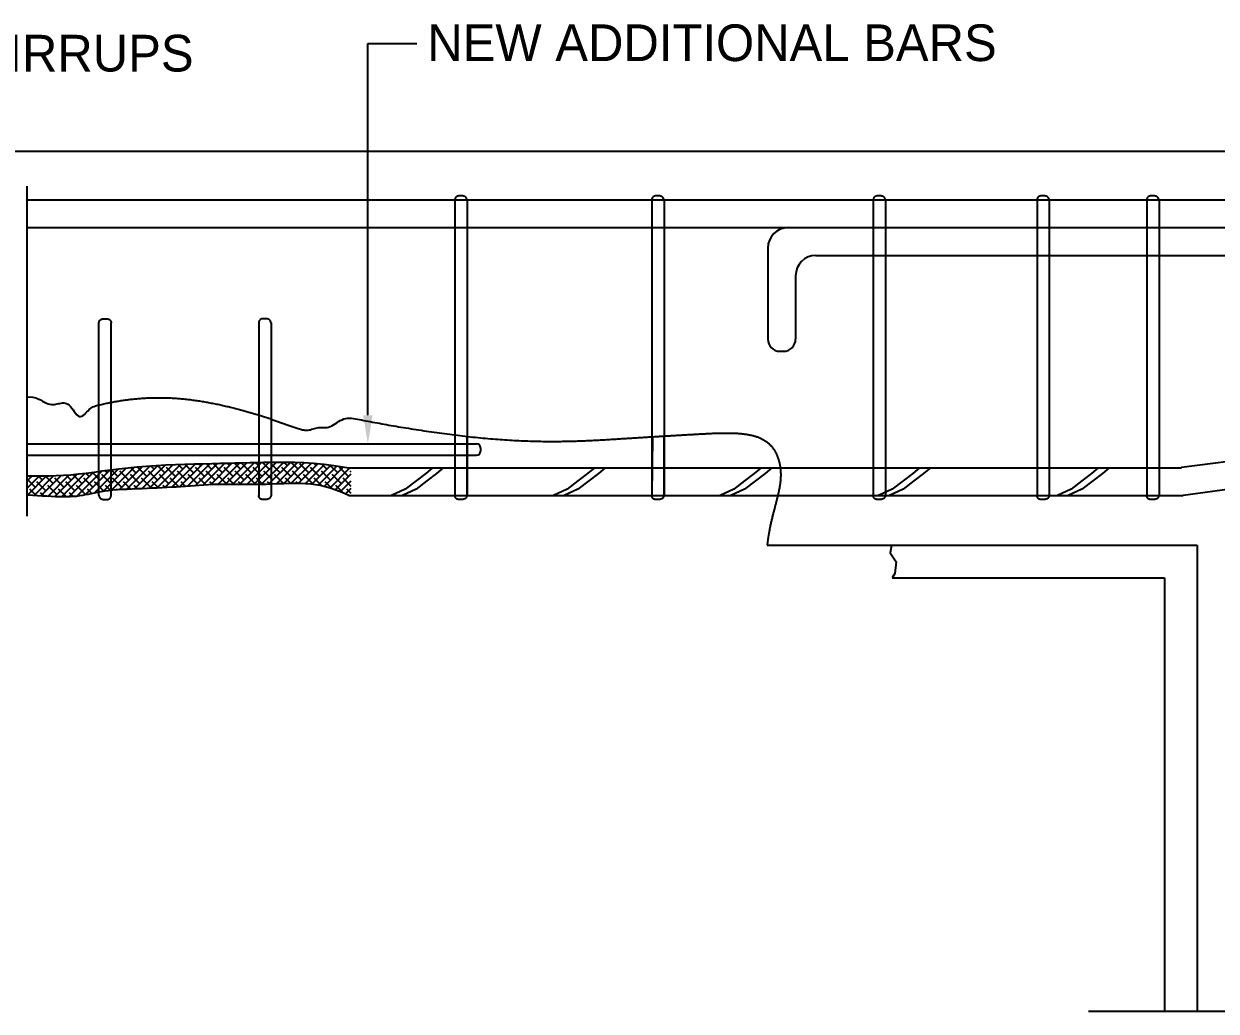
# Model space of a CAD drawing. Header units: millimetres. Extents: x -8855 to 105318, y -17958 to 67465.
# Drawn here: x 24004 to 29856, y 18448 to 23293 of the extents above; entities that cross this region are included whole.
import ezdxf
from ezdxf.lldxf.tags import DXFTag

# ---------------------------------------------------------------- set-up
doc = ezdxf.new("R2010")
doc.units = ezdxf.units.MM
doc.header["$LTSCALE"] = 25
doc.header["$PDMODE"] = 34
doc.layers.add('TEXT', color=2, linetype='Continuous')
doc.styles.add('ROMANS', font='stylu.ttf')
tags = doc.linetypes.add('HIDDEN2', pattern=[4.7625, 3.175, -1.5875]).pattern_tags.tags
tags[6:7] = [DXFTag(74, 4), DXFTag(75, 0), DXFTag(340, '0'), DXFTag(46, 1.0), DXFTag(50, 0.0), DXFTag(44, 0.0), DXFTag(45, 0.0)]
tags[4:5] = [DXFTag(74, 4), DXFTag(75, 0), DXFTag(340, '0'), DXFTag(46, 1.0), DXFTag(50, 0.0), DXFTag(44, 0.0), DXFTag(45, 0.0)]

msp = doc.modelspace()

# ---------------------------------------------------------------- hatches: boundary and pattern name
h = msp.add_hatch()
h.set_pattern_fill('ANSI38', color=256, scale=200, style=0)
h.set_pattern_definition([(45, (0, 0), (-17.67767, 17.67767), []), (135, (0, 0), (-53.033009, 17.67767), [62.5, -37.5])])
h.paths.add_polyline_path([(22620.05279, 20997.665), (22681.74309, 21003.53261), (22716.92969, 21006.10116), (22716.92969, 21086.91261), (22690.53363, 21086.26457), (22658.47032, 21086.92508), (22620.98762, 21089.50738), (22576.85961, 21094.58851), (21891.08031, 21102.56827), (21891.08031, 20988.39696), (21898.94765, 20989.42378)])
h.paths.add_polyline_path([(22776.92969, 21090.68141), (22766.46592, 21090.0433), (22743.30554, 21088.40072), (22716.92969, 21086.86287), (22716.92969, 21006.10116), (22734.73267, 21007.40074), (22776.92969, 21009.45853)])
h.paths.add_polyline_path([(22928.45195, 21009.78963), (22963.08619, 21009.1376), (22997.70432, 21008.45336), (23032.39499, 21007.78523), (23067.24688, 21007.1815), (23102.34865, 21006.69046), (23137.78895, 21006.36042), (23173.65646, 21006.23967), (23209.97669, 21006.35774), (23246.52261, 21006.66899), (23283.00405, 21007.10905), (23319.13083, 21007.6135), (23354.61278, 21008.11796), (23389.15972, 21008.55801), (23422.48148, 21008.86927), (23454.28787, 21008.98733), (23484.36128, 21008.8639), (23502.51305, 21008.64105), (23502.51305, 21094.84089), (23486.52951, 21095.66741), (23459.00588, 21096.99294), (23430.9019, 21098.28627), (23402.28206, 21099.5796), (23373.21083, 21100.90513), (23343.7527, 21102.29505), (23313.97217, 21103.78157), (23283.96594, 21105.37541), (23253.95971, 21107.00145), (23224.21142, 21108.56309), (23194.97899, 21109.96374), (23166.52037, 21111.1068), (23139.09347, 21111.89567), (23112.95624, 21112.23375), (23088.3666, 21112.02445), (23065.49114, 21111.20874), (23044.13104, 21109.87785), (23023.99612, 21108.16058), (23004.7962, 21106.18571), (22986.24112, 21104.08205), (22968.0407, 21101.97839), (22949.90476, 21100.00352), (22931.54314, 21098.28625), (22912.71401, 21096.91779), (22893.36903, 21095.83913), (22873.50818, 21094.95366), (22853.13146, 21094.16478), (22832.23888, 21093.37591), (22810.83043, 21092.49043), (22788.90611, 21091.41176), (22776.92969, 21090.68141), (22776.92969, 21009.55109), (22821.4155, 21010.63509), (22858.51166, 21010.74959), (22893.71292, 21010.36116)])
h.paths.add_polyline_path([(23502.51305, 21008.64105), (23512.77424, 21008.51508), (23539.67185, 21007.97306), (23562.51305, 21007.34402), (23562.51305, 21091.34669), (23539.57778, 21092.79096), (23513.4083, 21094.27748), (23502.51305, 21094.84089)])
h.paths.add_polyline_path([(23638.62414, 21086.09354), (23614.34617, 21087.79204), (23589.87476, 21089.50665), (23565.01644, 21091.18905), (23562.51305, 21091.34669), (23562.51305, 21007.36199), (23589.50133, 21006.43823), (23612.72338, 21005.50983), (23635.01043, 21004.51702), (23656.50755, 21003.49201), (23677.34372, 21002.46164), (23697.58342, 21001.43127), (23717.27501, 21000.4009), (23736.46685, 20999.37052), (23755.20731, 20998.34015), (23773.54475, 20997.30978), (23791.52752, 20996.27941), (23809.204, 20995.24903), (23826.64404, 20994.21598), (23844.00347, 20993.16682), (23861.45963, 20992.08547), (23884.08715, 20990.64379), (23884.08715, 21077.38938), (23875.63792, 21077.48832), (23846.69029, 21077.85056), (23818.38748, 21078.2772), (23790.76175, 21078.81653), (23763.84534, 21079.51686), (23737.67049, 21080.42649), (23712.23183, 21081.57761), (23687.37351, 21082.93802), (23662.9021, 21084.45943)])
h.paths.add_polyline_path([(24262.20726, 20974.2069), (24276.92289, 20976.01541), (24291.1549, 20978.31497), (24305.1451, 20981.01701), (24319.16754, 20984.00885), (24333.49629, 20987.17778), (24348.09641, 20990.34411), (24348.09641, 21093.27887), (24309.40102, 21088.36888), (24271.36394, 21083.99518), (24234.27798, 21080.42646), (24198.09479, 21077.82639), (24162.766, 21076.11179), (24128.24325, 21075.13777), (24094.47818, 21074.75944), (24061.42242, 21074.83189), (24029.02762, 21075.21023), (24018.61208, 21075.38698), (24018.61208, 20981.01536), (24023.76679, 20980.63331), (24047.19036, 20978.9348), (24070.61393, 20977.3007), (24093.74733, 20975.77929), (24116.30037, 20974.41887), (24137.98289, 20973.26775), (24158.56649, 20972.37154), (24178.07, 20971.76513), (24196.57402, 20971.4807), (24214.15915, 20971.55047), (24230.90599, 20972.00662), (24246.89516, 20972.88136)])
h.paths.add_polyline_path([(24348.09641, 20990.34868), (24364.16887, 20993.59614), (24381.06082, 20996.62018), (24399.35528, 20999.37052), (24408.09641, 21000.42147), (24408.09641, 21101.21366), (24388.52202, 21098.62964), (24348.09641, 21093.27699)])
h.paths.add_polyline_path([(24747.39305, 21130.22764), (24700.2665, 21128.2152), (24653.07547, 21125.71977), (24606.27135, 21122.64476), (24560.30551, 21118.89357), (24515.54604, 21114.42327), (24472.02788, 21109.40559), (24429.70266, 21104.06591), (24408.09641, 21101.21366), (24408.09641, 21000.42147), (24419.24032, 21001.76131), (24440.56011, 21003.814), (24463.07284, 21005.57691), (24486.53669, 21007.09832), (24510.70986, 21008.42653), (24535.35054, 21009.60985), (24560.2169, 21010.69657), (24585.06715, 21011.73499), (24609.69977, 21012.76805), (24634.07445, 21013.8172), (24658.19121, 21014.89856), (24682.05003, 21016.02821), (24705.65092, 21017.22226), (24728.99387, 21018.49681), (24752.07889, 21019.86796), (24774.90598, 21021.3518), (24797.49125, 21022.95103), (24819.91532, 21024.61465), (24842.2749, 21026.27827), (24864.66672, 21027.87749), (24887.1875, 21029.34792), (24909.93399, 21030.62515), (24933.00289, 21031.64479), (24956.49093, 21032.34244), (24980.48142, 21032.68053), (25005.00389, 21032.72883), (25030.07447, 21032.58393), (25055.70929, 21032.34244), (25081.92445, 21032.10095), (25108.73608, 21031.95605), (25136.16031, 21032.00435), (25164.21324, 21032.34244), (25192.86263, 21033.02533), (25221.88281, 21033.94166), (25233.94579, 21034.35465), (25233.94579, 21142.42228), (25217.86343, 21142.24865), (25182.19878, 21141.67175), (25147.14671, 21140.98215), (25112.28809, 21140.19595), (25077.20377, 21139.32926), (25041.47462, 21138.39817), (25004.6815, 21137.41878), (24966.40527, 21136.40719), (24926.22678, 21135.3795), (24883.87198, 21134.33303), (24839.64717, 21133.18996), (24794.00373, 21131.85369)])
h.paths.add_polyline_path([(25233.94579, 21034.35465), (25250.9997, 21034.9385), (25279.93927, 21035.86288), (25293.94579, 21036.20655), (25293.94579, 21142.57118), (25293.08573, 21142.58872), (25254.60715, 21142.64535), (25233.94579, 21142.42228)])
h.paths.add_polyline_path([(25378.06005, 21139.81737), (25334.00232, 21141.75424), (25293.94579, 21142.57118), (25293.94579, 21036.20655), (25308.42746, 21036.56187), (25336.19021, 21036.88252), (25362.95347, 21036.67188), (25388.44319, 21035.77702), (25412.55356, 21034.03091), (25435.85172, 21031.21034), (25459.07303, 21027.07801), (25482.95289, 21021.39663), (25508.22666, 21013.92891), (25535.62973, 21004.43756), (25565.89747, 20992.68528), (25599.76526, 20978.43479), (25610.54645, 20978.43479), (25610.54645, 21114.55544), (25599.76526, 21114.55544), (25536.11154, 21124.14715), (25478.41152, 21131.33836), (25425.96208, 21136.45359)])

# ---------------------------------------------------------------- linework, layer by layer
for p, q in [((25692.47917, 21372.30686), (25692.47917, 23195.50484)), ((25692.47917, 23195.50484), (25932.59967, 23195.50484)), ((13962.98687, 22668.55466), (33025.80761, 22668.55466)), ((24018.61208, 22496.8882), (24018.61208, 20876.32276)), ((24371.86382, 20978.43479), (24371.86382, 21825.91505)), ((24431.86382, 20978.43479), (24431.86382, 21825.91505)), ((25157.44718, 21825.91505), (25157.44718, 20996.60554)), ((25217.44718, 21825.91505), (25217.44718, 20978.43479)), ((26119.79516, 21275.33696), (26119.79516, 20978.43479)), ((26179.79516, 20978.43479), (26179.79516, 21268.38333)), ((27089.73325, 21266.64544), (27086.1763, 20978.43479)), ((27146.1763, 20978.43479), (27146.1763, 21270.04553)), ((30772.41693, 21258.97637), (29685.50897, 21115.07449)), ((24018.61208, 21232.30686), (26225.9981, 21232.30686)), ((26245.9981, 21212.30686), (26245.9981, 21196.05542)), ((24018.61208, 21176.05542), (26225.9981, 21176.05542)), ((30714.77535, 21114.0364), (29694.48072, 20978.95384)), ((25157.44718, 20996.60554), (25157.59661, 20975.3606)), ((27652.66461, 20734.18345), (29763.41089, 20734.18345)), ((29763.41089, 20734.18345), (29763.41089, 18448.28862)), ((28265.76529, 20574.18345), (29603.41089, 20574.18345)), ((29603.41089, 20574.18345), (29603.41089, 18448.28862)), ((29230.44922, 18448.28862), (30562.66258, 18448.28862))]:
    msp.add_line(p, q)
at = {"linetype": 'HIDDEN2'}
for p, q in [((24018.61208, 22428.79682), (33025.80761, 22428.79682)), ((26119.79516, 22428.79682), (26119.79516, 20978.43479)), ((26179.79516, 22428.79682), (26179.79516, 20978.43479)), ((27086.1763, 22428.79682), (27086.1763, 20978.43479)), ((27146.1763, 22428.79682), (27146.1763, 20978.43479)), ((28173.35495, 22428.79682), (28173.35495, 20978.43479)), ((28233.35495, 22428.79682), (28233.35495, 20978.43479)), ((28977.48126, 22428.79682), (28977.48126, 20978.43479)), ((29037.48126, 22428.79682), (29037.48126, 20978.43479)), ((29515.9152, 22428.79682), (29515.9152, 20978.43479)), ((29575.9152, 22428.79682), (29575.9152, 20978.43479)), ((24018.61208, 22292.67616), (33025.80761, 22292.67616)), ((27655.89384, 22192.67616), (27655.89384, 21745.8685)), ((27892.01449, 22156.55551), (33025.80761, 22156.55551)), ((27792.01449, 22056.55551), (27792.01449, 21745.8685)), ((27715.89384, 21685.8685), (27732.01449, 21685.8685)), ((25599.76526, 21114.55544), (29677.63395, 21114.55544)), ((25599.76526, 20978.43479), (29686.6057, 20978.43479))]:
    msp.add_line(p, q, dxfattribs=at)
at = {"color": 8}
msp.add_line((24018.61208, 22292.67616), (30097.17448, 22292.67616), dxfattribs=at)
for points in [[(26179.79516, 22428.79682), (26178.55014, 22432.31975), (26177.39023, 22435.21256), (26176.298, 22437.55388), (26175.25606, 22439.42235), (26174.24697, 22440.89662), (26173.25333, 22442.05533), (26172.25772, 22442.97713), (26171.24271, 22443.74064), (26170.1956, 22444.41231), (26169.12242, 22445.00971), (26168.0339, 22445.53819), (26166.94078, 22446.00311), (26165.85379, 22446.40984), (26164.78367, 22446.76374), (26163.74116, 22447.07016), (26162.73698, 22447.33446), (26161.77599, 22447.56189), (26160.83953, 22447.75715), (26159.90308, 22447.92484), (26158.94208, 22448.06956), (26157.93202, 22448.1959), (26156.84835, 22448.30846), (26155.66653, 22448.41183), (26154.36204, 22448.5106), (26152.91799, 22448.60734), (26151.34821, 22448.69641), (26149.67414, 22448.77017), (26147.91727, 22448.82096), (26146.09906, 22448.84112), (26144.24098, 22448.823), (26142.3645, 22448.75893), (26140.49109, 22448.64125), (26138.63966, 22448.46169), (26136.8189, 22448.20938), (26135.03495, 22447.87283), (26133.29393, 22447.44058), (26131.60199, 22446.90112), (26129.96526, 22446.24297), (26128.38988, 22445.45465), (26126.88197, 22444.52468), (26125.4512, 22443.43802), (26124.12141, 22442.16552), (26122.91995, 22440.67448), (26121.87418, 22438.93221), (26121.01146, 22436.906), (26120.35914, 22434.56317), (26119.94459, 22431.871), (26119.79516, 22428.79682)], [(27146.1763, 22428.79682), (27144.93128, 22432.31975), (27143.77137, 22435.21256), (27142.67914, 22437.55388), (27141.6372, 22439.42235), (27140.62811, 22440.89662), (27139.63447, 22442.05533), (27138.63886, 22442.97713), (27137.62385, 22443.74064), (27136.57674, 22444.41231), (27135.50356, 22445.00971), (27134.41504, 22445.53819), (27133.32192, 22446.00311), (27132.23493, 22446.40984), (27131.16481, 22446.76374), (27130.1223, 22447.07016), (27129.11812, 22447.33446), (27128.15713, 22447.56189), (27127.22067, 22447.75715), (27126.28422, 22447.92484), (27125.32322, 22448.06956), (27124.31316, 22448.1959), (27123.22949, 22448.30846), (27122.04767, 22448.41183), (27120.74318, 22448.5106), (27119.29913, 22448.60734), (27117.72935, 22448.69641), (27116.05528, 22448.77017), (27114.29841, 22448.82096), (27112.4802, 22448.84112), (27110.62212, 22448.823), (27108.74564, 22448.75893), (27106.87223, 22448.64125), (27105.0208, 22448.46169), (27103.20004, 22448.20938), (27101.41609, 22447.87283), (27099.67507, 22447.44058), (27097.98313, 22446.90112), (27096.3464, 22446.24297), (27094.77102, 22445.45465), (27093.26311, 22444.52468), (27091.83234, 22443.43802), (27090.50255, 22442.16552), (27089.30109, 22440.67448), (27088.25532, 22438.93221), (27087.3926, 22436.906), (27086.74028, 22434.56317), (27086.32573, 22431.871), (27086.1763, 22428.79682)], [(28233.35495, 22428.79682), (28232.10993, 22432.31975), (28230.95001, 22435.21256), (28229.85779, 22437.55388), (28228.81584, 22439.42235), (28227.80676, 22440.89662), (28226.81312, 22442.05533), (28225.8175, 22442.97713), (28224.8025, 22443.74064), (28223.75539, 22444.41231), (28222.6822, 22445.00971), (28221.59368, 22445.53819), (28220.50056, 22446.00311), (28219.41358, 22446.40984), (28218.34346, 22446.76374), (28217.30094, 22447.07016), (28216.29676, 22447.33446), (28215.33577, 22447.56189), (28214.39932, 22447.75715), (28213.46286, 22447.92484), (28212.50187, 22448.06956), (28211.4918, 22448.1959), (28210.40813, 22448.30846), (28209.22632, 22448.41183), (28207.92182, 22448.5106), (28206.47778, 22448.60734), (28204.90799, 22448.69641), (28203.23393, 22448.77017), (28201.47706, 22448.82096), (28199.65885, 22448.84112), (28197.80077, 22448.823), (28195.92429, 22448.75893), (28194.05088, 22448.64125), (28192.19945, 22448.46169), (28190.37869, 22448.20938), (28188.59473, 22447.87283), (28186.85372, 22447.44058), (28185.16178, 22446.90112), (28183.52505, 22446.24297), (28181.94966, 22445.45465), (28180.44175, 22444.52468), (28179.01099, 22443.43802), (28177.6812, 22442.16552), (28176.47974, 22440.67448), (28175.43397, 22438.93221), (28174.57124, 22436.906), (28173.91893, 22434.56317), (28173.50437, 22431.871), (28173.35495, 22428.79682)], [(29037.48126, 22428.79682), (29036.23623, 22432.31975), (29035.07632, 22435.21256), (29033.9841, 22437.55388), (29032.94215, 22439.42235), (29031.93306, 22440.89662), (29030.93942, 22442.05533), (29029.94381, 22442.97713), (29028.9288, 22443.74064), (29027.88169, 22444.41231), (29026.80851, 22445.00971), (29025.71999, 22445.53819), (29024.62687, 22446.00311), (29023.53988, 22446.40984), (29022.46976, 22446.76374), (29021.42725, 22447.07016), (29020.42307, 22447.33446), (29019.46208, 22447.56189), (29018.52562, 22447.75715), (29017.58917, 22447.92484), (29016.62817, 22448.06956), (29015.61811, 22448.1959), (29014.53444, 22448.30846), (29013.35262, 22448.41183), (29012.04813, 22448.5106), (29010.60408, 22448.60734), (29009.0343, 22448.69641), (29007.36023, 22448.77017), (29005.60336, 22448.82096), (29003.78515, 22448.84112), (29001.92707, 22448.823), (29000.05059, 22448.75893), (28998.17718, 22448.64125), (28996.32575, 22448.46169), (28994.50499, 22448.20938), (28992.72104, 22447.87283), (28990.98002, 22447.44058), (28989.28808, 22446.90112), (28987.65135, 22446.24297), (28986.07597, 22445.45465), (28984.56806, 22444.52468), (28983.13729, 22443.43802), (28981.8075, 22442.16552), (28980.60604, 22440.67448), (28979.56027, 22438.93221), (28978.69755, 22436.906), (28978.04523, 22434.56317), (28977.63068, 22431.871), (28977.48126, 22428.79682)], [(29575.9152, 22428.79682), (29574.67017, 22432.31975), (29573.51026, 22435.21256), (29572.41804, 22437.55388), (29571.37609, 22439.42235), (29570.367, 22440.89662), (29569.37336, 22442.05533), (29568.37775, 22442.97713), (29567.36274, 22443.74064), (29566.31563, 22444.41231), (29565.24245, 22445.00971), (29564.15393, 22445.53819), (29563.06081, 22446.00311), (29561.97382, 22446.40984), (29560.9037, 22446.76374), (29559.86119, 22447.07016), (29558.85701, 22447.33446), (29557.89602, 22447.56189), (29556.95956, 22447.75715), (29556.02311, 22447.92484), (29555.06211, 22448.06956), (29554.05205, 22448.1959), (29552.96838, 22448.30846), (29551.78656, 22448.41183), (29550.48207, 22448.5106), (29549.03802, 22448.60734), (29547.46824, 22448.69641), (29545.79417, 22448.77017), (29544.0373, 22448.82096), (29542.21909, 22448.84112), (29540.36101, 22448.823), (29538.48453, 22448.75893), (29536.61112, 22448.64125), (29534.75969, 22448.46169), (29532.93893, 22448.20938), (29531.15498, 22447.87283), (29529.41396, 22447.44058), (29527.72202, 22446.90112), (29526.08529, 22446.24297), (29524.50991, 22445.45465), (29523.002, 22444.52468), (29521.57123, 22443.43802), (29520.24144, 22442.16552), (29519.03998, 22440.67448), (29517.99421, 22438.93221), (29517.13149, 22436.906), (29516.47917, 22434.56317), (29516.06462, 22431.871), (29515.9152, 22428.79682)], [(24371.86382, 21825.91505), (24373.10885, 21829.43799), (24374.26876, 21832.33079), (24375.36098, 21834.67211), (24376.40293, 21836.54059), (24377.41202, 21838.01486), (24378.40566, 21839.17357), (24379.40127, 21840.09536), (24380.41628, 21840.85888), (24381.46339, 21841.53054), (24382.53657, 21842.12794), (24383.62509, 21842.65642), (24384.71821, 21843.12135), (24385.8052, 21843.52808), (24386.87531, 21843.88197), (24387.91783, 21844.18839), (24388.92201, 21844.4527), (24389.883, 21844.68012), (24390.81946, 21844.87538), (24391.75591, 21845.04307), (24392.71691, 21845.18779), (24393.72697, 21845.31413), (24394.81064, 21845.42669), (24395.99246, 21845.53006), (24397.29695, 21845.62884), (24398.74099, 21845.72557), (24400.31078, 21845.81464), (24401.98485, 21845.88841), (24403.74172, 21845.93919), (24405.55993, 21845.95935), (24407.41801, 21845.94123), (24409.29449, 21845.87716), (24411.1679, 21845.75949), (24413.01933, 21845.57992), (24414.84009, 21845.32761), (24416.62404, 21844.99107), (24418.36506, 21844.55881), (24420.05699, 21844.01935), (24421.69373, 21843.3612), (24423.26911, 21842.57289), (24424.77702, 21841.64291), (24426.20778, 21840.55625), (24427.53758, 21839.28375), (24428.73904, 21837.79272), (24429.78481, 21836.05044), (24430.64753, 21834.02424), (24431.29985, 21831.6814), (24431.7144, 21828.98924), (24431.86382, 21825.91505)], [(25217.44718, 21825.91505), (25216.20216, 21829.43799), (25215.04225, 21832.33079), (25213.95003, 21834.67211), (25212.90808, 21836.54059), (25211.89899, 21838.01486), (25210.90535, 21839.17357), (25209.90974, 21840.09536), (25208.89473, 21840.85888), (25207.84762, 21841.53054), (25206.77444, 21842.12794), (25205.68592, 21842.65642), (25204.5928, 21843.12135), (25203.50581, 21843.52808), (25202.43569, 21843.88197), (25201.39318, 21844.18839), (25200.389, 21844.4527), (25199.42801, 21844.68012), (25198.49155, 21844.87538), (25197.5551, 21845.04307), (25196.5941, 21845.18779), (25195.58404, 21845.31413), (25194.50037, 21845.42669), (25193.31855, 21845.53006), (25192.01406, 21845.62884), (25190.57001, 21845.72557), (25189.00023, 21845.81464), (25187.32616, 21845.88841), (25185.56929, 21845.93919), (25183.75108, 21845.95935), (25181.893, 21845.94123), (25180.01652, 21845.87716), (25178.14311, 21845.75949), (25176.29168, 21845.57992), (25174.47092, 21845.32761), (25172.68697, 21844.99107), (25170.94595, 21844.55881), (25169.25401, 21844.01935), (25167.61728, 21843.3612), (25166.0419, 21842.57289), (25164.53399, 21841.64291), (25163.10322, 21840.55625), (25161.77343, 21839.28375), (25160.57197, 21837.79272), (25159.5262, 21836.05044), (25158.66348, 21834.02424), (25158.01116, 21831.6814), (25157.59661, 21828.98924), (25157.44718, 21825.91505)], [(24018.61208, 21461.15161), (24034.28688, 21462.25799), (24048.69086, 21460.88133), (24061.93417, 21457.5755), (24074.12694, 21452.89436), (24085.37931, 21447.39178), (24095.80144, 21441.62162), (24105.50345, 21436.13775), (24114.59549, 21431.49402), (24123.17893, 21428.12317), (24131.32003, 21425.97334), (24139.07627, 21424.87156), (24146.50516, 21424.64483), (24153.66416, 21425.12016), (24160.61078, 21426.12457), (24167.4025, 21427.48508), (24174.0968, 21429.02869), (24180.74178, 21430.57228), (24187.34795, 21431.89223), (24193.91643, 21432.75477), (24200.44833, 21432.92613), (24206.94478, 21432.17255), (24213.40689, 21430.26027), (24219.83577, 21426.95551), (24226.23255, 21422.02452), (24232.59834, 21415.37026), (24238.93427, 21407.44256), (24245.24143, 21398.828), (24251.52097, 21390.11315), (24257.77398, 21381.88458), (24264.00159, 21374.72886), (24270.20492, 21369.23255), (24276.38509, 21365.98223), (24282.5432, 21365.3871), (24288.68038, 21367.14687), (24294.79775, 21370.78391), (24300.89642, 21375.82056), (24306.97752, 21381.77917), (24313.04214, 21388.1821), (24319.09143, 21394.5517), (24325.12649, 21400.41032), (24331.14843, 21405.38009), (24337.15839, 21409.48221), (24343.15747, 21412.83765), (24349.14679, 21415.56739), (24355.12747, 21417.79241), (24361.10062, 21419.63367), (24367.06737, 21421.21215), (24373.02883, 21422.64883), (24378.98609, 21424.04438), (24384.94013, 21425.41828), (24390.89188, 21426.76971), (24396.84228, 21428.09787), (24402.79229, 21429.40191), (24408.74285, 21430.68104), (24414.6949, 21431.93443), (24420.64938, 21433.16126), (24426.60712, 21434.36081), (24432.56849, 21435.53276), (24438.53373, 21436.67689), (24444.50309, 21437.79298), (24450.47682, 21438.8808), (24456.45517, 21439.94012), (24462.43839, 21440.97073), (24468.42672, 21441.9724), (24474.42038, 21442.94493), (24480.41949, 21443.88823), (24486.42411, 21444.80222), (24492.43431, 21445.68682), (24498.45017, 21446.54197), (24504.47177, 21447.36758), (24510.49918, 21448.16358), (24516.53248, 21448.9299), (24522.57173, 21449.66647), (24528.61702, 21450.3732), (24534.66842, 21451.05003), (24540.726, 21451.69688), (24546.78983, 21452.31367), (24552.86, 21452.90034), (24558.93657, 21453.4568), (24565.01963, 21453.98298), (24571.10924, 21454.47882), (24577.20548, 21454.94422), (24583.30842, 21455.37913), (24589.41814, 21455.78346), (24595.53472, 21456.15714), (24601.65822, 21456.5001), (24607.78873, 21456.81226), (24613.92631, 21457.09355), (24620.07104, 21457.34389), (24626.223, 21457.56321), (24632.38226, 21457.75143), (24638.54889, 21457.90849), (24644.72297, 21458.0343), (24650.90458, 21458.12879), (24657.09378, 21458.19188), (24663.29066, 21458.22351), (24669.49528, 21458.2236), (24675.70772, 21458.19207), (24681.92806, 21458.12885), (24688.15637, 21458.03387), (24694.39273, 21457.90704), (24700.6372, 21457.7483), (24706.88987, 21457.55758), (24713.15081, 21457.33479), (24719.42009, 21457.07986), (24725.69779, 21456.79272), (24731.98398, 21456.4733), (24738.27873, 21456.12151), (24744.58213, 21455.73729), (24750.89424, 21455.32056), (24757.21514, 21454.87125), (24763.54491, 21454.38928), (24769.88358, 21453.8746), (24776.2311, 21453.32722), (24782.58735, 21452.74718), (24788.95225, 21452.13452), (24795.32569, 21451.48928), (24801.70757, 21450.8115), (24808.09779, 21450.1012), (24814.49626, 21449.35843), (24820.90275, 21448.5833), (24827.3166, 21447.77622), (24833.737, 21446.93767), (24840.16316, 21446.06814), (24846.59428, 21445.16811), (24853.02958, 21444.23806), (24859.46826, 21443.27848), (24865.90951, 21442.28985), (24872.35253, 21441.27267), (24878.79636, 21440.22751), (24885.24005, 21439.15499), (24891.68262, 21438.05568), (24898.1231, 21436.93018), (24904.56053, 21435.7791), (24910.99394, 21434.60302), (24917.42235, 21433.40253), (24923.84481, 21432.17825), (24930.26034, 21430.93075), (24936.66797, 21429.66064), (24943.06674, 21428.36851), (24949.45567, 21427.05495), (24955.83381, 21425.72056), (24962.20017, 21424.36594), (24968.5538, 21422.99168), (24974.89372, 21421.59838), (24981.21897, 21420.18662), (24987.52858, 21418.75702), (24993.82157, 21417.31015), (25000.09698, 21415.84662), (25006.35385, 21414.36702), (25012.5912, 21412.87195), (25018.80806, 21411.362), (25025.00347, 21409.83776), (25031.17646, 21408.29984), (25037.32606, 21406.74883), (25043.4513, 21405.18531), (25049.55122, 21403.6099), (25055.62484, 21402.02318), (25061.67119, 21400.42574), (25067.68932, 21398.81819), (25073.67824, 21397.20111), (25079.637, 21395.57511), (25085.56462, 21393.94078), (25091.46014, 21392.29871), (25097.32258, 21390.64949), (25103.15098, 21388.99374), (25108.94436, 21387.33203), (25114.70177, 21385.66496), (25120.42224, 21383.99313), (25126.10479, 21382.31714), (25131.74845, 21380.63758), (25137.35226, 21378.95504), (25142.91525, 21377.27012), (25148.43646, 21375.58341), (25153.9149, 21373.89551), (25159.34962, 21372.20702), (25164.73977, 21370.51851), (25170.08502, 21368.83044), (25175.38515, 21367.14326), (25180.63996, 21365.45742), (25185.84922, 21363.77337), (25191.01274, 21362.09155), (25196.13029, 21360.41241), (25201.20168, 21358.73639), (25206.22719, 21357.06384), (25211.20913, 21355.39472), (25216.15033, 21353.72887), (25221.0536, 21352.06614), (25225.92176, 21350.40639), (25230.75762, 21348.74946), (25235.56402, 21347.09522), (25240.34376, 21345.4435), (25245.09979, 21343.79414), (25249.83556, 21342.14686), (25254.55464, 21340.50137), (25259.26061, 21338.85736), (25263.95705, 21337.21455), (25268.64753, 21335.57262), (25273.33562, 21333.9313), (25278.02491, 21332.29027), (25282.71896, 21330.64924), (25287.42136, 21329.00791), (25292.13567, 21327.36599), (25296.86548, 21325.72317), (25301.61436, 21324.07917), (25306.38588, 21322.43367), (25311.18363, 21320.7864), (25316.01117, 21319.13703), (25320.87208, 21317.48529), (25325.76994, 21315.83087), (25330.70832, 21314.17348), (25335.69079, 21312.51281), (25340.72095, 21310.84857), (25345.80235, 21309.18046), (25350.93857, 21307.50818), (25356.1332, 21305.83145), (25361.3898, 21304.16288), (25366.71195, 21302.56686), (25372.10323, 21301.12067), (25377.56721, 21299.90164), (25383.10747, 21298.98704), (25388.72758, 21298.4542), (25394.43112, 21298.38041), (25400.22166, 21298.84297), (25406.10279, 21299.88038), (25412.07807, 21301.37595), (25418.15108, 21303.17418), (25424.32539, 21305.11957), (25430.60459, 21307.05664), (25436.99225, 21308.82987), (25443.49194, 21310.28378), (25450.10723, 21311.26287), (25456.84171, 21311.67631), (25463.69895, 21311.69193), (25470.68253, 21311.54223), (25477.79601, 21311.45972), (25485.04298, 21311.67689), (25492.42701, 21312.42624), (25499.95168, 21313.94027), (25507.62056, 21316.45149), (25515.43702, 21320.10189), (25523.40356, 21324.67148), (25531.52248, 21329.8498), (25539.79608, 21335.32635), (25548.22666, 21340.79064), (25556.81651, 21345.93221), (25565.56792, 21350.44056), (25574.48321, 21354.00521), (25583.5638, 21356.39342), (25592.80773, 21357.6834), (25602.21219, 21358.03111), (25611.77436, 21357.5925), (25621.49142, 21356.52353), (25631.36055, 21354.98014), (25641.37893, 21353.1183), (25651.54374, 21351.09397), (25661.85196, 21349.03725), (25672.2997, 21346.97495), (25682.88286, 21344.90805), (25693.59735, 21342.83749), (25704.43907, 21340.76426), (25715.40392, 21338.68932), (25726.4878, 21336.61363), (25737.68662, 21334.53817), (25748.99628, 21332.4639), (25760.41269, 21330.39178), (25771.93174, 21328.32279), (25783.54934, 21326.25789), (25795.2614, 21324.19805), (25807.06381, 21322.14424), (25818.95248, 21320.09741), (25830.92332, 21318.05855), (25842.97222, 21316.02862), (25855.09509, 21314.00858), (25867.28783, 21311.9994), (25879.54634, 21310.00204), (25891.86653, 21308.01749), (25904.2443, 21306.04669), (25916.67556, 21304.09063), (25929.1562, 21302.15026), (25941.68214, 21300.22656), (25954.24926, 21298.32049), (25966.85348, 21296.43301), (25979.4907, 21294.5651), (25992.15683, 21292.71772), (26004.84775, 21290.89184), (26017.55939, 21289.08843), (26030.28764, 21287.30845), (26043.0284, 21285.55287), (26055.77758, 21283.82266), (26068.53108, 21282.11878), (26081.2848, 21280.44221), (26094.03465, 21278.7939), (26106.77653, 21277.17483), (26119.50634, 21275.58597), (26132.21999, 21274.02827), (26144.91338, 21272.50271), (26157.5824, 21271.01025), (26170.22298, 21269.55187), (26182.831, 21268.12852), (26195.40237, 21266.74118), (26207.933, 21265.39081), (26220.41878, 21264.07838), (26232.85562, 21262.80486), (26245.23955, 21261.57117), (26257.5671, 21260.37801), (26269.8349, 21259.22607), (26282.0396, 21258.11601), (26294.17787, 21257.04851), (26306.24633, 21256.02422), (26318.24165, 21255.04383), (26330.16047, 21254.10799), (26341.99993, 21253.21719), (26353.75916, 21252.3711), (26365.43779, 21251.56919), (26377.03546, 21250.81096), (26388.55178, 21250.09587), (26399.98639, 21249.42341), (26411.33891, 21248.79305), (26422.60897, 21248.20428), (26433.79632, 21247.65652), (26444.90121, 21247.14901), (26455.92401, 21246.68092), (26466.8651, 21246.25145), (26477.72484, 21245.85976), (26488.50361, 21245.50505), (26499.20179, 21245.18649), (26509.81974, 21244.90327), (26520.35783, 21244.65457), (26530.81645, 21244.43956), (26541.19596, 21244.25744), (26551.49673, 21244.10738), (26561.71914, 21243.98856), (26571.86355, 21243.90017), (26581.93035, 21243.84139), (26591.91991, 21243.8114), (26601.83258, 21243.80938), (26611.66876, 21243.83451), (26621.42881, 21243.88598), (26631.11311, 21243.96296), (26640.72202, 21244.06464), (26650.25591, 21244.1902), (26659.71517, 21244.33882), (26669.10017, 21244.50968), (26678.41127, 21244.70197), (26687.64884, 21244.91487), (26696.81327, 21245.14755), (26705.90492, 21245.39921), (26714.92417, 21245.66901), (26723.87139, 21245.95615), (26732.74695, 21246.25981), (26741.55122, 21246.57916), (26750.28457, 21246.91338), (26758.94739, 21247.26167), (26767.54003, 21247.6232), (26776.06288, 21247.99716), (26784.5163, 21248.38272), (26792.90067, 21248.77906), (26801.21636, 21249.18538), (26809.46375, 21249.60084), (26817.64319, 21250.02464), (26825.75508, 21250.45595), (26833.79978, 21250.89395), (26841.77766, 21251.33783), (26849.68909, 21251.78677), (26857.53445, 21252.23995), (26865.31412, 21252.69656), (26873.02845, 21253.15576), (26880.67785, 21253.61678), (26888.26277, 21254.07891), (26895.78371, 21254.54149), (26903.24115, 21255.00385), (26910.63557, 21255.46531), (26917.96746, 21255.92521), (26925.23729, 21256.38288), (26932.44556, 21256.83765), (26939.59282, 21257.28895), (26946.67993, 21257.7366), (26953.70782, 21258.18053), (26960.67743, 21258.62067), (26967.58967, 21259.05694), (26974.44549, 21259.48926), (26981.24582, 21259.91757), (26987.99158, 21260.34179), (26994.68373, 21260.76187), (27001.32328, 21261.17785), (27007.91129, 21261.58982), (27014.4488, 21261.99785), (27020.93684, 21262.40201), (27027.37647, 21262.80237), (27033.76872, 21263.19901), (27040.11464, 21263.59201), (27046.41527, 21263.98144), (27052.67165, 21264.36737), (27058.88483, 21264.74988), (27065.05584, 21265.12904), (27071.18574, 21265.50493), (27077.27556, 21265.87762), (27083.32635, 21266.24719), (27089.33915, 21266.6137), (27095.315, 21266.97724), (27101.25495, 21267.33788), (27107.16004, 21267.69569), (27113.03131, 21268.05075), (27118.8698, 21268.40313), (27124.67656, 21268.75291), (27130.45263, 21269.10016), (27136.19905, 21269.44495), (27141.91687, 21269.78736), (27147.60713, 21270.12747), (27153.27087, 21270.46534), (27158.90913, 21270.80106), (27164.52297, 21271.1347), (27170.11341, 21271.46632), (27175.6815, 21271.79601), (27181.22829, 21272.12385), (27186.75482, 21272.44989), (27192.26213, 21272.77423), (27197.75127, 21273.09693), (27203.22327, 21273.41806), (27208.67918, 21273.73771), (27214.12005, 21274.05595), (27219.54691, 21274.37284), (27224.96081, 21274.68848), (27230.36279, 21275.00292), (27235.7539, 21275.31624), (27241.13517, 21275.62853), (27246.50766, 21275.93985), (27251.87239, 21276.25027), (27257.23043, 21276.55988), (27262.5828, 21276.86874), (27267.93055, 21277.17693), (27273.27467, 21277.4845), (27278.61589, 21277.79141), (27283.95491, 21278.09757), (27289.2924, 21278.40291), (27294.62904, 21278.70736), (27299.96552, 21279.01084), (27305.30253, 21279.31328), (27310.64074, 21279.6146), (27315.98059, 21279.91464), (27321.32158, 21280.21281), (27326.66293, 21280.50846), (27332.0039, 21280.8009), (27337.34374, 21281.08948), (27342.68167, 21281.37352), (27348.01694, 21281.65235), (27353.3488, 21281.92531), (27358.67643, 21282.19169), (27363.99877, 21282.45071), (27369.3147, 21282.70155), (27374.62311, 21282.94339), (27379.92288, 21283.1754), (27385.21289, 21283.39678), (27390.49202, 21283.6067), (27395.75917, 21283.80435), (27401.0132, 21283.9889), (27406.253, 21284.15954), (27411.47746, 21284.31546), (27416.68546, 21284.45582), (27421.87588, 21284.57982), (27427.0476, 21284.68664), (27432.1995, 21284.77545), (27437.33048, 21284.84544), (27442.4394, 21284.89579), (27447.52516, 21284.92568), (27452.58664, 21284.9343), (27457.62271, 21284.92083), (27462.63227, 21284.88444), (27467.61419, 21284.82432), (27472.56735, 21284.73965), (27477.49065, 21284.62961), (27482.38296, 21284.49339), (27487.24316, 21284.33016), (27492.07014, 21284.13911), (27496.86278, 21283.91942), (27501.61997, 21283.67027), (27506.34058, 21283.39084), (27511.0235, 21283.08032), (27515.6676, 21282.73789), (27520.27179, 21282.36272), (27524.83492, 21281.954), (27529.3559, 21281.51091), (27533.8336, 21281.03263), (27538.2669, 21280.51835), (27542.65469, 21279.96725), (27546.99584, 21279.3785), (27551.28925, 21278.75129), (27555.5338, 21278.08481), (27559.72836, 21277.37823), (27563.87182, 21276.63073), (27567.96306, 21275.84149), (27572.00097, 21275.00971), (27575.98443, 21274.13456), (27579.91232, 21273.21521), (27583.78352, 21272.25086), (27587.59696, 21271.24074), (27591.35177, 21270.18426), (27595.04711, 21269.08093), (27598.68215, 21267.9302), (27602.25606, 21266.73157), (27605.76801, 21265.4845), (27609.21716, 21264.18849), (27612.60268, 21262.84301), (27615.92394, 21261.44773), (27619.18105, 21260.00313), (27622.37432, 21258.50988), (27625.50406, 21256.96865), (27628.57058, 21255.38011), (27631.5742, 21253.74492), (27634.51523, 21252.06375), (27637.39396, 21250.33729), (27640.21077, 21248.56623), (27642.9662, 21246.75151), (27645.66084, 21244.89409), (27648.2953, 21242.99494), (27650.87017, 21241.05501), (27653.38603, 21239.07529), (27655.8435, 21237.05674), (27658.24317, 21235.00032), (27660.58563, 21232.907), (27662.87147, 21230.77775), (27665.1013, 21228.61354), (27667.2757, 21226.41533), (27669.39529, 21224.18409), (27671.46064, 21221.92079), (27673.47236, 21219.62639), (27675.43105, 21217.30187), (27677.33729, 21214.94818), (27679.19169, 21212.5663), (27680.99484, 21210.15719), (27682.74734, 21207.72182), (27684.44978, 21205.26115), (27686.10275, 21202.77617), (27687.70687, 21200.26782), (27689.26271, 21197.73708), (27690.77088, 21195.18491), (27692.23197, 21192.61229), (27693.64658, 21190.02018), (27695.01531, 21187.40954), (27696.33874, 21184.78135), (27697.61748, 21182.13657), (27698.85213, 21179.47616), (27700.04327, 21176.8011), (27701.1915, 21174.11235), (27702.29743, 21171.41089), (27703.36164, 21168.69766), (27704.38473, 21165.97365), (27705.3673, 21163.23983), (27706.30994, 21160.49714), (27707.21325, 21157.74658), (27708.07783, 21154.98909), (27708.90427, 21152.22566), (27709.69316, 21149.45724), (27710.44511, 21146.6848), (27711.16071, 21143.90931), (27711.84055, 21141.13174), (27712.48523, 21138.35305), (27713.09535, 21135.57422), (27713.67151, 21132.7962), (27714.21428, 21130.01992), (27714.72422, 21127.2461), (27715.20187, 21124.47542), (27715.64777, 21121.70855), (27716.06245, 21118.94617), (27716.44647, 21116.18895), (27716.80035, 21113.43757), (27717.12464, 21110.69271), (27717.41985, 21107.95484), (27717.68632, 21105.22368), (27717.92437, 21102.49873), (27718.13432, 21099.7795), (27718.31649, 21097.0655), (27718.47119, 21094.35624), (27718.59874, 21091.65124), (27718.69945, 21088.95), (27718.77363, 21086.25199), (27718.82156, 21083.55646), (27718.84349, 21080.86265), (27718.83968, 21078.16977), (27718.8104, 21075.47704), (27718.7559, 21072.78367), (27718.67645, 21070.08889), (27718.57231, 21067.39192), (27718.44373, 21064.69197), (27718.29098, 21061.98827), (27718.11432, 21059.28002), (27717.91401, 21056.56646), (27717.69031, 21053.8468), (27717.44348, 21051.12025), (27717.17378, 21048.38605), (27716.88148, 21045.6434), (27716.56682, 21042.89152), (27716.23009, 21040.12964), (27715.87152, 21037.35698), (27715.49139, 21034.57274), (27715.08996, 21031.77616), (27714.66748, 21028.96644), (27714.22422, 21026.14282), (27713.76044, 21023.3045), (27713.2764, 21020.45071), (27712.77236, 21017.58066), (27712.24857, 21014.69358), (27711.70531, 21011.78869), (27711.14283, 21008.86519), (27710.5614, 21005.92231), (27709.96126, 21002.95928), (27709.34269, 20999.9753), (27708.70594, 20996.96961), (27708.05128, 20993.9414), (27707.37897, 20990.88992), (27706.68926, 20987.81436), (27705.98242, 20984.71396), (27705.25871, 20981.58794), (27704.51838, 20978.4355), (27703.76171, 20975.25588), (27702.98894, 20972.04828), (27702.20035, 20968.81193), (27701.39619, 20965.54604), (27700.57672, 20962.24985), (27699.7422, 20958.92255), (27698.8929, 20955.56338), (27698.02907, 20952.17155), (27697.15098, 20948.74629), (27696.2589, 20945.2868), (27695.35323, 20941.79236), (27694.43436, 20938.2622), (27693.50269, 20934.69559), (27692.55864, 20931.09179), (27691.6026, 20927.45004), (27690.63497, 20923.7696), (27689.65617, 20920.04973), (27688.66669, 20916.28971), (27687.6674, 20912.48892), (27686.65929, 20908.64675), (27685.64333, 20904.76262), (27684.62049, 20900.83592), (27683.59175, 20896.86605), (27682.55808, 20892.85241), (27681.52046, 20888.79442), (27680.47988, 20884.69147), (27679.43745, 20880.54301), (27678.39427, 20876.34846), (27677.35147, 20872.10727), (27676.31016, 20867.81887), (27675.27146, 20863.4827), (27674.23649, 20859.09821), (27673.20637, 20854.66484), (27672.18105, 20850.17538), (27671.15591, 20845.59618), (27670.12515, 20840.88691), (27669.08298, 20836.00727), (27668.02362, 20830.91696), (27666.94126, 20825.57566), (27665.83012, 20819.94309), (27664.68441, 20813.97892), (27663.49655, 20807.61295), (27662.25183, 20800.65539), (27660.93372, 20792.88653), (27659.52572, 20784.08669), (27658.01131, 20774.03616), (27656.374, 20762.51524), (27654.59727, 20749.30424), (27652.66461, 20734.18345)], [(24018.61208, 21075.38698), (24029.02762, 21075.21023), (24061.42242, 21074.83189), (24094.47818, 21074.75944), (24128.24325, 21075.13777), (24162.766, 21076.11179), (24198.09479, 21077.82639), (24234.27798, 21080.42646), (24271.36394, 21083.99518), (24309.40102, 21088.36888), (24348.4376, 21093.32217), (24388.52202, 21098.62964), (24429.70266, 21104.06591), (24472.02788, 21109.40559), (24515.54604, 21114.42327), (24560.30551, 21118.89357), (24606.27135, 21122.64476), (24653.07547, 21125.71977), (24700.2665, 21128.2152), (24747.39305, 21130.22764), (24794.00373, 21131.85369), (24839.64717, 21133.18996), (24883.87198, 21134.33303), (24926.22678, 21135.3795), (24966.40527, 21136.40719), (25004.6815, 21137.41878), (25041.47462, 21138.39817), (25077.20377, 21139.32926), (25112.28809, 21140.19595), (25147.14671, 21140.98215), (25182.19878, 21141.67175), (25217.86343, 21142.24865), (25254.60715, 21142.64535), (25293.08573, 21142.58872), (25334.00232, 21141.75424), (25378.06005, 21139.81737), (25425.96208, 21136.45359), (25478.41152, 21131.33836), (25536.11154, 21124.14715), (25599.76526, 21114.55544)], [(26009.6243, 21114.55544), (25976.26796, 21086.36806), (25928.97909, 21050.94822), (25875.77872, 21009.62489), (25808.51128, 20978.43479)], [(26062.82436, 21114.55544), (26029.46802, 21086.36806), (25982.17915, 21050.94822), (25928.97878, 21009.62489), (25861.71134, 20978.43479)], [(26804.39264, 21114.55544), (26771.0363, 21086.36806), (26723.74743, 21050.94822), (26670.54706, 21009.62489), (26603.27962, 20978.43479)], [(26857.5927, 21114.55544), (26824.23636, 21086.36806), (26776.94749, 21050.94822), (26723.74712, 21009.62489), (26656.47968, 20978.43479)], [(27622.26219, 21114.55544), (27588.90585, 21086.36806), (27541.61698, 21050.94822), (27488.41661, 21009.62489), (27421.14917, 20978.43479)], [(27675.46224, 21114.55544), (27642.10591, 21086.36806), (27594.81704, 21050.94822), (27541.61667, 21009.62489), (27474.34923, 20978.43479)], [(28400.47302, 21114.55544), (28367.11668, 21086.36806), (28319.82781, 21050.94822), (28266.62745, 21009.62489), (28199.36001, 20978.43479)], [(28453.67308, 21114.55544), (28420.31674, 21086.36806), (28373.02787, 21050.94822), (28319.8275, 21009.62489), (28252.56006, 20978.43479)], [(29278.02951, 21114.55544), (29244.67317, 21086.36806), (29197.3843, 21050.94822), (29144.18393, 21009.62489), (29076.91649, 20978.43479)], [(29331.22957, 21114.55544), (29297.87323, 21086.36806), (29250.58436, 21050.94822), (29197.38399, 21009.62489), (29130.11655, 20978.43479)], [(25599.76526, 20978.43479), (25565.89747, 20992.68528), (25535.62973, 21004.43756), (25508.22666, 21013.92891), (25482.95289, 21021.39663), (25459.07303, 21027.07801), (25435.85172, 21031.21034), (25412.55356, 21034.03091), (25388.44319, 21035.77702), (25362.95347, 21036.67188), (25336.19021, 21036.88252), (25308.42746, 21036.56187), (25279.93927, 21035.86288), (25250.9997, 21034.9385), (25221.88281, 21033.94166), (25192.86263, 21033.02533), (25164.21324, 21032.34244), (25136.16031, 21032.00435), (25108.73608, 21031.95605), (25081.92445, 21032.10095), (25055.70929, 21032.34244), (25030.07447, 21032.58393), (25005.00389, 21032.72883), (24980.48142, 21032.68053), (24956.49093, 21032.34244), (24933.00289, 21031.64479), (24909.93399, 21030.62515), (24887.1875, 21029.34792), (24864.66672, 21027.87749), (24842.2749, 21026.27827), (24819.91532, 21024.61465), (24797.49125, 21022.95103), (24774.90598, 21021.3518), (24752.07889, 21019.86796), (24728.99387, 21018.49681), (24705.65092, 21017.22226), (24682.05003, 21016.02821), (24658.19121, 21014.89856), (24634.07445, 21013.8172), (24609.69977, 21012.76805), (24585.06715, 21011.73499), (24560.2169, 21010.69657), (24535.35054, 21009.60985), (24510.70986, 21008.42653), (24486.53669, 21007.09832), (24463.07284, 21005.57691), (24440.56011, 21003.814), (24419.24032, 21001.76131), (24399.35528, 20999.37052), (24381.06082, 20996.62018), (24364.16887, 20993.59614), (24348.40538, 20990.41111), (24333.49629, 20987.17778), (24319.16754, 20984.00885), (24305.1451, 20981.01701), (24291.1549, 20978.31497), (24276.92289, 20976.01541), (24262.20726, 20974.2069), (24246.89516, 20972.88136), (24230.90599, 20972.00662), (24214.15915, 20971.55047), (24196.57402, 20971.4807), (24178.07, 20971.76513), (24158.56649, 20972.37154), (24137.98289, 20973.26775), (24116.30037, 20974.41887), (24093.74733, 20975.77929), (24070.61393, 20977.3007), (24047.19036, 20978.9348), (24023.76679, 20980.63331), (24018.61208, 20981.01536)], [(24371.86382, 20978.43479), (24373.10885, 20974.91186), (24374.26876, 20972.01905), (24375.36098, 20969.67773), (24376.40293, 20967.80926), (24377.41202, 20966.33499), (24378.40566, 20965.17627), (24379.40127, 20964.25448), (24380.41628, 20963.49097), (24381.46339, 20962.8193), (24382.53657, 20962.2219), (24383.62509, 20961.69342), (24384.71821, 20961.2285), (24385.8052, 20960.82176), (24386.87531, 20960.46787), (24387.91783, 20960.16145), (24388.92201, 20959.89714), (24389.883, 20959.66972), (24390.81946, 20959.47446), (24391.75591, 20959.30677), (24392.71691, 20959.16205), (24393.72697, 20959.03571), (24394.81064, 20958.92315), (24395.99246, 20958.81978), (24397.29695, 20958.72101), (24398.74099, 20958.62427), (24400.31078, 20958.5352), (24401.98485, 20958.46144), (24403.74172, 20958.41065), (24405.55993, 20958.39049), (24407.41801, 20958.40861), (24409.29449, 20958.47268), (24411.1679, 20958.59035), (24413.01933, 20958.76992), (24414.84009, 20959.02223), (24416.62404, 20959.35878), (24418.36506, 20959.79103), (24420.05699, 20960.33049), (24421.69373, 20960.98864), (24423.26911, 20961.77696), (24424.77702, 20962.70693), (24426.20778, 20963.79359), (24427.53758, 20965.06609), (24428.73904, 20966.55713), (24429.78481, 20968.2994), (24430.64753, 20970.32561), (24431.29985, 20972.66844), (24431.7144, 20975.3606), (24431.86382, 20978.43479)], [(25217.44718, 20978.43479), (25216.20216, 20974.91186), (25215.04225, 20972.01905), (25213.95003, 20969.67773), (25212.90808, 20967.80926), (25211.89899, 20966.33499), (25210.90535, 20965.17627), (25209.90974, 20964.25448), (25208.89473, 20963.49097), (25207.84762, 20962.8193), (25206.77444, 20962.2219), (25205.68592, 20961.69342), (25204.5928, 20961.2285), (25203.50581, 20960.82176), (25202.43569, 20960.46787), (25201.39318, 20960.16145), (25200.389, 20959.89714), (25199.42801, 20959.66972), (25198.49155, 20959.47446), (25197.5551, 20959.30677), (25196.5941, 20959.16205), (25195.58404, 20959.03571), (25194.50037, 20958.92315), (25193.31855, 20958.81978), (25192.01406, 20958.72101), (25190.57001, 20958.62427), (25189.00023, 20958.5352), (25187.32616, 20958.46144), (25185.56929, 20958.41065), (25183.75108, 20958.39049), (25181.893, 20958.40861), (25180.01652, 20958.47268), (25178.14311, 20958.59035), (25176.29168, 20958.76992), (25174.47092, 20959.02223), (25172.68697, 20959.35878), (25170.94595, 20959.79103), (25169.25401, 20960.33049), (25167.61728, 20960.98864), (25166.0419, 20961.77696), (25164.53399, 20962.70693), (25163.10322, 20963.79359), (25161.77343, 20965.06609), (25160.57197, 20966.55713), (25159.5262, 20968.2994), (25158.66348, 20970.32561), (25158.01116, 20972.66844), (25157.59661, 20975.3606), (25157.44718, 20978.43479)], [(26179.79516, 20978.43479), (26178.55014, 20974.91186), (26177.39023, 20972.01905), (26176.298, 20969.67773), (26175.25606, 20967.80926), (26174.24697, 20966.33499), (26173.25333, 20965.17627), (26172.25772, 20964.25448), (26171.24271, 20963.49097), (26170.1956, 20962.8193), (26169.12242, 20962.2219), (26168.0339, 20961.69342), (26166.94078, 20961.2285), (26165.85379, 20960.82176), (26164.78367, 20960.46787), (26163.74116, 20960.16145), (26162.73698, 20959.89714), (26161.77599, 20959.66972), (26160.83953, 20959.47446), (26159.90308, 20959.30677), (26158.94208, 20959.16205), (26157.93202, 20959.03571), (26156.84835, 20958.92315), (26155.66653, 20958.81978), (26154.36204, 20958.72101), (26152.91799, 20958.62427), (26151.34821, 20958.5352), (26149.67414, 20958.46144), (26147.91727, 20958.41065), (26146.09906, 20958.39049), (26144.24098, 20958.40861), (26142.3645, 20958.47268), (26140.49109, 20958.59035), (26138.63966, 20958.76992), (26136.8189, 20959.02223), (26135.03495, 20959.35878), (26133.29393, 20959.79103), (26131.60199, 20960.33049), (26129.96526, 20960.98864), (26128.38988, 20961.77696), (26126.88197, 20962.70693), (26125.4512, 20963.79359), (26124.12141, 20965.06609), (26122.91995, 20966.55713), (26121.87418, 20968.2994), (26121.01146, 20970.32561), (26120.35914, 20972.66844), (26119.94459, 20975.3606), (26119.79516, 20978.43479)], [(27146.1763, 20978.43479), (27144.93128, 20974.91186), (27143.77137, 20972.01905), (27142.67914, 20969.67773), (27141.6372, 20967.80926), (27140.62811, 20966.33499), (27139.63447, 20965.17627), (27138.63886, 20964.25448), (27137.62385, 20963.49097), (27136.57674, 20962.8193), (27135.50356, 20962.2219), (27134.41504, 20961.69342), (27133.32192, 20961.2285), (27132.23493, 20960.82176), (27131.16481, 20960.46787), (27130.1223, 20960.16145), (27129.11812, 20959.89714), (27128.15713, 20959.66972), (27127.22067, 20959.47446), (27126.28422, 20959.30677), (27125.32322, 20959.16205), (27124.31316, 20959.03571), (27123.22949, 20958.92315), (27122.04767, 20958.81978), (27120.74318, 20958.72101), (27119.29913, 20958.62427), (27117.72935, 20958.5352), (27116.05528, 20958.46144), (27114.29841, 20958.41065), (27112.4802, 20958.39049), (27110.62212, 20958.40861), (27108.74564, 20958.47268), (27106.87223, 20958.59035), (27105.0208, 20958.76992), (27103.20004, 20959.02223), (27101.41609, 20959.35878), (27099.67507, 20959.79103), (27097.98313, 20960.33049), (27096.3464, 20960.98864), (27094.77102, 20961.77696), (27093.26311, 20962.70693), (27091.83234, 20963.79359), (27090.50255, 20965.06609), (27089.30109, 20966.55713), (27088.25532, 20968.2994), (27087.3926, 20970.32561), (27086.74028, 20972.66844), (27086.32573, 20975.3606), (27086.1763, 20978.43479)], [(28233.35495, 20978.43479), (28232.10993, 20974.91186), (28230.95001, 20972.01905), (28229.85779, 20969.67773), (28228.81584, 20967.80926), (28227.80676, 20966.33499), (28226.81312, 20965.17627), (28225.8175, 20964.25448), (28224.8025, 20963.49097), (28223.75539, 20962.8193), (28222.6822, 20962.2219), (28221.59368, 20961.69342), (28220.50056, 20961.2285), (28219.41358, 20960.82176), (28218.34346, 20960.46787), (28217.30094, 20960.16145), (28216.29676, 20959.89714), (28215.33577, 20959.66972), (28214.39932, 20959.47446), (28213.46286, 20959.30677), (28212.50187, 20959.16205), (28211.4918, 20959.03571), (28210.40813, 20958.92315), (28209.22632, 20958.81978), (28207.92182, 20958.72101), (28206.47778, 20958.62427), (28204.90799, 20958.5352), (28203.23393, 20958.46144), (28201.47706, 20958.41065), (28199.65885, 20958.39049), (28197.80077, 20958.40861), (28195.92429, 20958.47268), (28194.05088, 20958.59035), (28192.19945, 20958.76992), (28190.37869, 20959.02223), (28188.59473, 20959.35878), (28186.85372, 20959.79103), (28185.16178, 20960.33049), (28183.52505, 20960.98864), (28181.94966, 20961.77696), (28180.44175, 20962.70693), (28179.01099, 20963.79359), (28177.6812, 20965.06609), (28176.47974, 20966.55713), (28175.43397, 20968.2994), (28174.57124, 20970.32561), (28173.91893, 20972.66844), (28173.50437, 20975.3606), (28173.35495, 20978.43479)], [(29037.48126, 20978.43479), (29036.23623, 20974.91186), (29035.07632, 20972.01905), (29033.9841, 20969.67773), (29032.94215, 20967.80926), (29031.93306, 20966.33499), (29030.93942, 20965.17627), (29029.94381, 20964.25448), (29028.9288, 20963.49097), (29027.88169, 20962.8193), (29026.80851, 20962.2219), (29025.71999, 20961.69342), (29024.62687, 20961.2285), (29023.53988, 20960.82176), (29022.46976, 20960.46787), (29021.42725, 20960.16145), (29020.42307, 20959.89714), (29019.46208, 20959.66972), (29018.52562, 20959.47446), (29017.58917, 20959.30677), (29016.62817, 20959.16205), (29015.61811, 20959.03571), (29014.53444, 20958.92315), (29013.35262, 20958.81978), (29012.04813, 20958.72101), (29010.60408, 20958.62427), (29009.0343, 20958.5352), (29007.36023, 20958.46144), (29005.60336, 20958.41065), (29003.78515, 20958.39049), (29001.92707, 20958.40861), (29000.05059, 20958.47268), (28998.17718, 20958.59035), (28996.32575, 20958.76992), (28994.50499, 20959.02223), (28992.72104, 20959.35878), (28990.98002, 20959.79103), (28989.28808, 20960.33049), (28987.65135, 20960.98864), (28986.07597, 20961.77696), (28984.56806, 20962.70693), (28983.13729, 20963.79359), (28981.8075, 20965.06609), (28980.60604, 20966.55713), (28979.56027, 20968.2994), (28978.69755, 20970.32561), (28978.04523, 20972.66844), (28977.63068, 20975.3606), (28977.48126, 20978.43479)], [(29575.9152, 20978.43479), (29574.67017, 20974.91186), (29573.51026, 20972.01905), (29572.41804, 20969.67773), (29571.37609, 20967.80926), (29570.367, 20966.33499), (29569.37336, 20965.17627), (29568.37775, 20964.25448), (29567.36274, 20963.49097), (29566.31563, 20962.8193), (29565.24245, 20962.2219), (29564.15393, 20961.69342), (29563.06081, 20961.2285), (29561.97382, 20960.82176), (29560.9037, 20960.46787), (29559.86119, 20960.16145), (29558.85701, 20959.89714), (29557.89602, 20959.66972), (29556.95956, 20959.47446), (29556.02311, 20959.30677), (29555.06211, 20959.16205), (29554.05205, 20959.03571), (29552.96838, 20958.92315), (29551.78656, 20958.81978), (29550.48207, 20958.72101), (29549.03802, 20958.62427), (29547.46824, 20958.5352), (29545.79417, 20958.46144), (29544.0373, 20958.41065), (29542.21909, 20958.39049), (29540.36101, 20958.40861), (29538.48453, 20958.47268), (29536.61112, 20958.59035), (29534.75969, 20958.76992), (29532.93893, 20959.02223), (29531.15498, 20959.35878), (29529.41396, 20959.79103), (29527.72202, 20960.33049), (29526.08529, 20960.98864), (29524.50991, 20961.77696), (29523.002, 20962.70693), (29521.57123, 20963.79359), (29520.24144, 20965.06609), (29519.03998, 20966.55713), (29517.99421, 20968.2994), (29517.13149, 20970.32561), (29516.47917, 20972.66844), (29516.06462, 20975.3606), (29515.9152, 20978.43479)], [(28262.19077, 20734.18345), (28256.69228, 20697.57518), (28284.9856, 20652.36549), (28279.32693, 20595.85343), (28265.76529, 20574.18345)]]:
    msp.add_lwpolyline(points)
at = {"linetype": 'HIDDEN2'}
for centre, radius, start, end in [((27755.89384, 22192.67616), 100, 90, 180), ((27892.01449, 22056.55551), 100, 90, 180), ((27715.89384, 21745.8685), 60, 180, 270), ((27732.01449, 21745.8685), 60, 270, 0)]:
    msp.add_arc(centre, radius, start, end, dxfattribs=at)
for centre, radius, start, end in [((26225.9981, 21212.30686), 20, 0, 90), ((26225.9981, 21196.05542), 20, 270, 0), ((29677.63395, 21174.55544), 60, 270, 277.541849664), ((29686.6057, 21038.43479), 60, 270, 277.541849664)]:
    msp.add_arc(centre, radius, start, end)
msp.add_solid([(25715.8125, 21372.30686), (25669.14584, 21372.30686), (25692.47917, 21232.30686)])
at = {"layer": 'DEFPOINTS', "color": 0, "linetype": 'ByBlock'}
msp.add_point((27652.66461, 20734.18345), dxfattribs=at)

# ---------------------------------------------------------------- texts
at = {"layer": 'TEXT', "style": 'ROMANS'}
for s, p in [('NEW STIRRUPS', (22991.49763, 23058.70039)), ('NEW ADDITIONAL BARS', (25984.05391, 23109.86082))]:
    msp.add_text(s, height=180, dxfattribs=at).set_placement(p)

doc.saveas('drawing.dxf')
